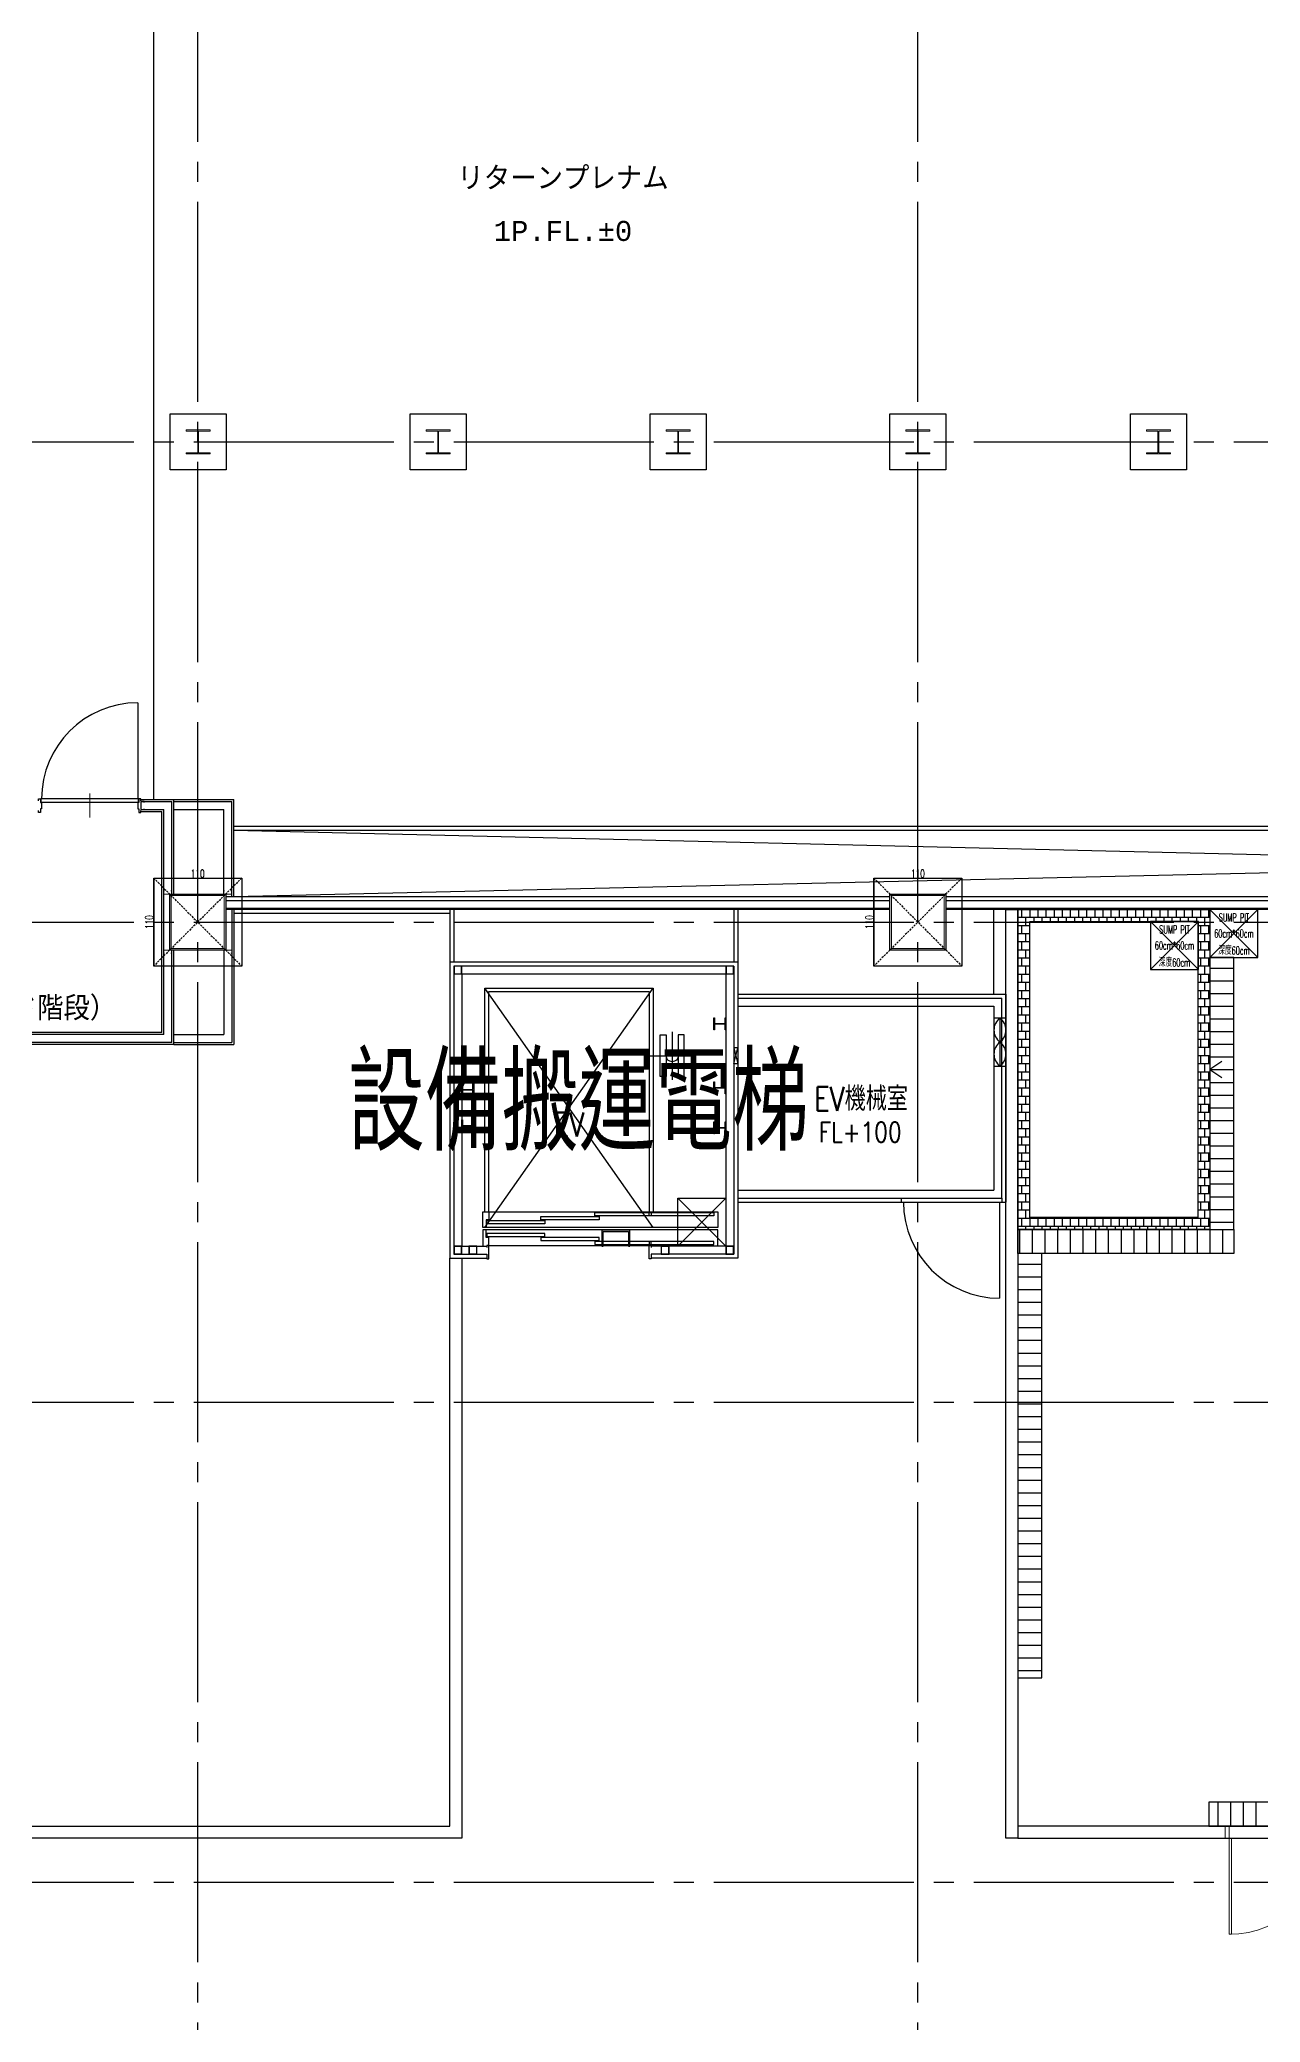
# Model space of a CAD drawing. Header units: millimetres. Extents: x -25195 to 195597, y 6477 to 112111.
# Drawn here: x 16962 to 18488, y 13775 to 16253 of the extents above; entities that cross this region are included whole.
import ezdxf
from ezdxf.enums import TextEntityAlignment as Align

# ---------------------------------------------------------------- set-up
doc = ezdxf.new("R2010")
doc.units = ezdxf.units.MM
doc.header["$LTSCALE"] = 100
doc.linetypes.add('X-N-FAB-L10$0$COL-CEN-LIN', pattern=[3.25, 2.5, -0.25, 0.25, -0.25])
doc.linetypes.add('X-N-FAB-L10$0$HIDDEN', pattern=[0.375, 0.25, -0.125])
for name, color, linetype in [('0-XREF', 7, 'Continuous'), ('X-N-FAB-L10$0$00-Dike', 8, 'Continuous'), ('X-N-FAB-L10$0$00-SUMP PIT', 8, 'Continuous'), ('X-N-FAB-L10$0$00-截流溝', 8, 'Continuous'), ('X-N-FAB-L10$0$00-門', 8, 'Continuous'), ('X-N-FAB-L10$0$08', 8, 'Continuous'), ('X-N-FAB-L10$0$200K新增範圍', 8, 'Continuous'), ('X-N-FAB-L10$0$A-WALL-IN', 8, 'Continuous'), ('X-N-FAB-L10$0$BEAM', 8, 'Continuous'), ('X-N-FAB-L10$0$BLOCK', 8, 'Continuous'), ('X-N-FAB-L10$0$CCL', 8, 'X-N-FAB-L10$0$COL-CEN-LIN'), ('X-N-FAB-L10$0$COL', 8, 'Continuous'), ('X-N-FAB-L10$0$COL-S', 8, 'Continuous'), ('X-N-FAB-L10$0$DOOR', 8, 'Continuous'), ('X-N-FAB-L10$0$EL-1', 8, 'Continuous'), ('X-N-FAB-L10$0$TXT-C', 8, 'Continuous'), ('X-N-FAB-L10$0$TXT-CODE', 8, 'Continuous'), ('X-N-FAB-L10$0$WALL-P', 8, 'Continuous')]:
    doc.layers.add(name, color=color, linetype=linetype)
doc.layers.add('X-N-FAB-L10$0$ARC', color=8, linetype='Continuous', lineweight=0)
doc.layers.add('X-N-FAB-L10$0$STEEL1', color=8, linetype='Continuous', lineweight=0)
doc.styles.add('X-N-FAB-L10$0$ATS', font='monotxt.shx', dxfattribs={"bigfont": 'BIGFONT.shx'})
doc.styles.add('X-N-FAB-L10$0$CHINA', font='simplex.shx', dxfattribs={"width": 0.75, "bigfont": 'chineset.shx'})
doc.styles.add('X-N-FAB-L10$0$DIM', font='simplex.shx', dxfattribs={"width": 0.67, "bigfont": 'chineset.shx'})
doc.styles.add('X-N-FAB-L10$0$ROMS', font='ROMANS', dxfattribs={"bigfont": 'EXTFONT'})
doc.styles.add('X-N-FAB-L10$0$STANDARD', font='SIMPLEX', dxfattribs={"bigfont": 'BIGFONT'})
doc.dimstyles.new('X-N-FAB-L10$0$JJP_005_defpoint', dxfattribs={"dimtxt": 20, "dimasz": 0.5, "dimexe": 0.5, "dimexo": 0.5, "dimgap": 0.5, "dimtad": 1, "dimdsep": 46, "dimtxsty": 'X-N-FAB-L10$0$DIM', "dimblk": 'X-N-FAB-L10$0$_None', "dimcen": 10, "dimclrd": 256, "dimclre": 256, "dimclrt": 256, "dimadec": 0, "dimazin": 0, "dimtfac": 1, "dimtix": 1, "dimtmove": 2, "dimatfit": 3, "dimldrblk": 'X-N-FAB-L10$0$_None', "dimfxl": 0.5, "dimtolj": 1, "dimtzin": 0, "dimarcsym": 0})

# ---------------------------------------------------------------- blocks, each defined once
blk = doc.blocks.new('X-N-FAB-L10$0$A$C08dda4ec')
at = {"layer": 'X-N-FAB-L10$0$COL'}
blk.add_lwpolyline([(0, 70), (70, 70), (70, 0), (0, 0)], close=True, dxfattribs=at)
at = {"layer": 'X-N-FAB-L10$0$STEEL1'}
blk.add_lwpolyline([(20, 50), (50, 50), (50, 48.5), (35.5, 48.5), (35.5, 21.5), (50, 21.5), (50, 20), (20, 20), (20, 21.5), (34.5, 21.5), (34.5, 48.5), (20, 48.5)], close=True, dxfattribs=at)
blk = doc.blocks.new('*D89')
at = {"layer": 'DefPoints', "lineweight": -2, "transparency": 16777216}
blk.add_line((0, 0), (110, 0), dxfattribs=at)
at = {"layer": 'DefPoints', "color": 0, "transparency": 16777216}
for p in [(0, 0), (110, 0), (110, 0)]:
    blk.add_point(p, dxfattribs=at)
at = {"layer": 'DefPoints', "transparency": 16777216, "insert": (55, 5.5), "char_height": 10, "attachment_point": 5, "style": 'X-N-FAB-L10$0$DIM'}
blk.add_mtext('\\A1;110', dxfattribs=at)
blk = doc.blocks.new('X-N-FAB-L10$0$_None')
blk = doc.blocks.new('*D90')
at = {"layer": 'DefPoints', "lineweight": -2, "transparency": 16777216}
blk.add_line((0, 0), (0, -110), dxfattribs=at)
at = {"layer": 'DefPoints', "color": 0, "transparency": 16777216}
for p in [(0, 0), (0, -110), (0, -110)]:
    blk.add_point(p, dxfattribs=at)
at = {"layer": 'DefPoints', "transparency": 16777216, "insert": (-5.5, -55), "char_height": 10, "attachment_point": 5, "rotation": 90, "style": 'X-N-FAB-L10$0$DIM'}
blk.add_mtext('\\A1;110', dxfattribs=at)
blk = doc.blocks.new('X-N-FAB-L10$0$A$C5b9bb6f0')
at = {"layer": 'X-N-FAB-L10$0$08'}
for p, q in [((19774.1, 6467), (19774.1, 7799)), ((19874.1, 6434), (22349.1, 6434)), ((19874.1, 6429), (23374.1, 6346)), ((19874.1, 6346), (23484.1, 6429)), ((19874.1, 6429), (22349.1, 6429))]:
    blk.add_line(p, q, dxfattribs=at)
at = {"layer": 'X-N-FAB-L10$0$ARC', "linetype": 'Continuous'}
for p, q in [((19694.1, 6474.5), (19694.1, 6444.5)), ((20834.1, 5969), (20834.1, 5969))]:
    blk.add_line(p, q, dxfattribs=at)
at = {"layer": 'X-N-FAB-L10$0$ARC'}
for points in [[(19774.1, 6259), (19884.1, 6259), (19884.1, 6369), (19774.1, 6369)], [(20674.1, 6259), (20784.1, 6259), (20784.1, 6369), (20674.1, 6369)], [(19794.1, 6279), (19794.1, 6349), (19864.1, 6349), (19864.1, 6279)], [(19796.1, 6281), (19796.1, 6347), (19862.1, 6347), (19862.1, 6281)], [(20694.1, 6279), (20694.1, 6349), (20764.1, 6349), (20764.1, 6279)], [(20696.1, 6281), (20696.1, 6347), (20762.1, 6347), (20762.1, 6281)], [(20149.1, 6259), (20149.1, 6249), (20159.1, 6249), (20159.1, 6259)], [(20489.1, 6259), (20489.1, 6249), (20499.1, 6249), (20499.1, 6259)]]:
    blk.add_lwpolyline(points, close=True, dxfattribs=at)
for points in [[(19787.6, 6353), (19786.6, 6353), (19786.6, 6349), (19796.6, 6349), (19796.6, 6353), (19795.6, 6353)], [(19862.6, 6353), (19861.6, 6353), (19861.6, 6349), (19871.6, 6349), (19871.6, 6353), (19870.6, 6353)], [(19868.1, 6340), (19868.1, 6341), (19864.1, 6341), (19864.1, 6331), (19868.1, 6331), (19868.1, 6332)], [(20690.1, 6340), (20690.1, 6341), (20694.1, 6341), (20694.1, 6331), (20690.1, 6331), (20690.1, 6332)], [(20768.1, 6340), (20768.1, 6341), (20764.1, 6341), (20764.1, 6331), (20768.1, 6331), (20768.1, 6332)], [(19787.6, 6275), (19786.6, 6275), (19786.6, 6279), (19796.6, 6279), (19796.6, 6275), (19795.6, 6275)], [(19862.6, 6275), (19861.6, 6275), (19861.6, 6279), (19871.6, 6279), (19871.6, 6275), (19870.6, 6275)]]:
    blk.add_lwpolyline(points, dxfattribs=at)
at = {"layer": 'X-N-FAB-L10$0$DOOR'}
for p, q in [((19754.1, 6588), (19754.1, 6468)), ((20708.1, 5969), (20708.1, 5964)), ((20708.1, 5969), (20834.1, 5969)), ((20708.1, 5964), (20834.1, 5964)), ((20831.1, 5964), (20831.1, 5844)), ((20834.1, 5969), (20834.1, 5964))]:
    blk.add_line(p, q, dxfattribs=at)
for points in [[(19630.1, 6465.5), (19630.1, 6468), (19632.6, 6468), (19632.6, 6463.5), (19634.1, 6463.5), (19634.1, 6455.5), (19632.6, 6455.5), (19632.6, 6451), (19630.1, 6451), (19630.1, 6453.5)], [(19758.1, 6465.5), (19758.1, 6468), (19755.6, 6468), (19755.6, 6463.5), (19754.1, 6463.5), (19754.1, 6455.5), (19755.6, 6455.5), (19755.6, 6451), (19758.1, 6451), (19758.1, 6453.5)]]:
    blk.add_lwpolyline(points, dxfattribs=at)
blk.add_lwpolyline([(19755.1, 6468), (19633.1, 6468), (19633.1, 6464), (19755.1, 6464)], close=True, dxfattribs=at)
for centre, start, end in [((19754.1, 6468), 90, 180), ((20831.1, 5964), 180, 270)]:
    blk.add_arc(centre, 120, start, end, dxfattribs=at)
at = {"layer": 'X-N-FAB-L10$0$EL-1'}
for p, q in [((20489.1, 6249), (20489.1, 5909)), ((20188.1, 5932.5), (20398.1, 6231.3)), ((20398.1, 5932.5), (20188.1, 6231.3)), ((20422.1, 6176.9), (20422.1, 6116.9)), ((20392.1, 6146.9), (20452.1, 6146.9)), ((20429.1, 5969), (20489.1, 5909)), ((20429.1, 5909), (20489.1, 5969))]:
    blk.add_line(p, q, dxfattribs=at)
for points in [[(20188.1, 5952), (20188.1, 6231.3), (20398.1, 6231.3), (20398.1, 5952)], [(20193.1, 5952), (20193.1, 6227.1), (20393.1, 6227.1), (20393.1, 5952)]]:
    blk.add_lwpolyline(points, dxfattribs=at)
for points in [[(20414.6, 6120.9), (20407.1, 6120.9), (20407.1, 6172.9), (20414.6, 6172.9)], [(20429.6, 6120.9), (20437.1, 6120.9), (20437.1, 6172.9), (20429.6, 6172.9)], [(20489.1, 5909), (20429.1, 5909), (20429.1, 5969), (20489.1, 5969)]]:
    blk.add_lwpolyline(points, close=True, dxfattribs=at)
blk.add_circle((20422.1, 6146.9), 7.5, dxfattribs=at)
at = {"layer": 'X-N-FAB-L10$0$WALL-P'}
for p, q in [((19758.1, 6467), (19799.1, 6467)), ((19799.1, 6349), (19799.1, 6467)), ((19799.1, 6467), (19874.1, 6467)), ((19874.1, 6346), (19874.1, 6467)), ((19758.1, 6464.5), (19796.6, 6464.5)), ((19758.1, 6454.5), (19786.6, 6454.5)), ((19758.1, 6452), (19784.1, 6452)), ((19784.1, 6176), (19784.1, 6452)), ((19786.6, 6314), (19786.6, 6454.5)), ((19796.6, 6349), (19796.6, 6464.5)), ((19799.1, 6464.5), (19871.6, 6464.5)), ((19799.1, 6454.5), (19861.6, 6454.5)), ((19861.6, 6349), (19861.6, 6454.5)), ((19871.6, 6346), (19871.6, 6464.5)), ((19864.1, 6346), (20694.1, 6346)), ((20764.1, 6346), (21594.1, 6346)), ((19864.1, 6341), (20694.1, 6341)), ((20694.1, 6331), (19864.1, 6331)), ((20694.1, 6329.8), (19864.1, 6329.8)), ((19871.6, 6329.8), (19871.6, 6163.5)), ((19874.1, 6329.8), (19874.1, 6161)), ((20144.1, 6324.8), (19874.1, 6324.8)), ((20144.1, 6329.8), (20144.1, 6264)), ((20149.1, 6329.8), (20149.1, 6264)), ((20499.1, 6329.8), (20499.1, 6264)), ((20504.1, 6329.8), (20504.1, 6264)), ((20764.1, 6341), (21594.1, 6341)), ((21594.1, 6331), (20764.1, 6331)), ((21594.1, 6329.8), (20764.1, 6329.8)), ((19786.6, 6173.5), (19786.6, 6314)), ((19796.6, 6163.5), (19796.6, 6279)), ((19799.1, 6161), (19799.1, 6279)), ((19861.6, 6279), (19861.6, 6173.5)), ((20504.1, 6264), (20144.1, 6264)), ((20144.1, 6264), (20144.1, 5894)), ((20499.1, 6259), (20149.1, 6259)), ((20149.1, 6259), (20149.1, 5899)), ((20489.1, 6249), (20159.1, 6249)), ((20159.1, 6249), (20159.1, 5909)), ((20499.1, 6259), (20499.1, 5899)), ((20504.1, 6264), (20504.1, 5894)), ((20504.1, 6224), (20839.1, 6224)), ((20839.1, 6224), (20839.1, 5964)), ((20504.1, 6219), (20834.1, 6219)), ((20504.1, 6209), (20824.1, 6209)), ((20824.1, 6209), (20824.1, 5979)), ((20834.1, 5969), (20834.1, 6219)), ((19786.6, 6173.5), (19206.6, 6173.5)), ((19784.1, 6176), (19209.1, 6176)), ((19799.1, 6173.5), (19861.6, 6173.5)), ((20831.6, 6194), (20831.6, 6134)), ((19799.1, 6161), (19194.1, 6161)), ((19796.6, 6163.5), (19196.6, 6163.5)), ((19799.1, 6163.5), (19871.6, 6163.5)), ((19799.1, 6161), (19874.1, 6161)), ((20504.1, 5979), (20824.1, 5979)), ((20504.1, 5969), (20708.1, 5969)), ((20504.1, 5964), (20708.1, 5964)), ((20834.1, 5964), (20839.1, 5964)), ((20149.1, 5899), (20190.6, 5899)), ((20159.1, 5909), (20190.6, 5909)), ((20193.1, 5910), (20190.6, 5910)), ((20190.6, 5910), (20190.6, 5907.5)), ((20190.6, 5899), (20190.6, 5894)), ((20193.1, 5910), (20393.1, 5910)), ((20193.1, 5893), (20193.1, 5910)), ((20393.1, 5893), (20393.1, 5910)), ((20393.1, 5910), (20395.6, 5910)), ((20395.6, 5910), (20395.6, 5907.5)), ((20489.1, 5909), (20395.6, 5909)), ((20395.6, 5899), (20395.6, 5894)), ((20499.1, 5899), (20395.6, 5899)), ((20144.1, 5894), (20190.6, 5894)), ((20190.6, 5895.5), (20190.6, 5893)), ((20190.6, 5893), (20193.1, 5893)), ((20395.6, 5893), (20393.1, 5893)), ((20395.6, 5895.5), (20395.6, 5893)), ((20504.1, 5894), (20395.6, 5894))]:
    blk.add_line(p, q, dxfattribs=at)
for points in [[(19762.1, 6463.5), (19762.1, 6464.5), (19758.1, 6464.5), (19758.1, 6454.5), (19762.1, 6454.5), (19762.1, 6455.5)], [(20824.1, 6224), (20824.1, 6329.8)], [(20839.1, 6224), (20839.1, 6329.8)], [(20499.1, 6136.9), (20504.1, 6156.9), (20499.1, 6156.9), (20504.1, 6136.9), (20499.1, 6136.9)], [(20193.1, 5952), (20193.1, 5942), (20189.6, 5942), (20189.6, 5932.5)], [(20479.1, 5909), (20479.1, 5929.5), (20185.6, 5929.5), (20185.6, 5909)], [(20193.1, 5910), (20193.1, 5920), (20189.6, 5920), (20189.6, 5929.5)]]:
    blk.add_lwpolyline(points, dxfattribs=at)
for points in [[(20149.4, 6258.7), (20149.4, 6249.4), (20158.8, 6249.4), (20158.8, 6258.7)], [(20489.4, 6258.7), (20489.4, 6249.4), (20498.8, 6249.4), (20498.8, 6258.7)], [(20474.1, 6179.4), (20474.1, 6194.4), (20475.1, 6194.4), (20475.1, 6187.3), (20488.1, 6187.3), (20488.1, 6194.4), (20489.1, 6194.4), (20489.1, 6179.4), (20488.1, 6179.4), (20488.1, 6186.6), (20475.1, 6186.6), (20475.1, 6179.4)], [(20839.1, 6194), (20824.1, 6194), (20824.1, 6134), (20839.1, 6134)], [(20159.1, 6096.9), (20159.1, 6111.9), (20160.1, 6111.9), (20160.1, 6104.8), (20173.1, 6104.8), (20173.1, 6111.9), (20174.1, 6111.9), (20174.1, 6096.9), (20173.1, 6096.9), (20173.1, 6104.1), (20160.1, 6104.1), (20160.1, 6096.9)], [(20474.1, 6099.4), (20474.1, 6114.4), (20475.1, 6114.4), (20475.1, 6107.3), (20488.1, 6107.3), (20488.1, 6114.4), (20489.1, 6114.4), (20489.1, 6099.4), (20488.1, 6099.4), (20488.1, 6106.6), (20475.1, 6106.6), (20475.1, 6099.4)], [(20159.1, 6051.9), (20159.1, 6066.9), (20160.1, 6066.9), (20160.1, 6059.8), (20173.1, 6059.8), (20173.1, 6066.9), (20174.1, 6066.9), (20174.1, 6051.9), (20173.1, 6051.9), (20173.1, 6059.1), (20160.1, 6059.1), (20160.1, 6051.9)], [(20474.1, 6049.4), (20474.1, 6064.4), (20475.1, 6064.4), (20475.1, 6057.3), (20488.1, 6057.3), (20488.1, 6064.4), (20489.1, 6064.4), (20489.1, 6049.4), (20488.1, 6049.4), (20488.1, 6056.6), (20475.1, 6056.6), (20475.1, 6049.4)], [(20185.6, 5952), (20479.1, 5952), (20479.1, 5932.5), (20185.6, 5932.5)], [(20395.6, 5947), (20325.6, 5947), (20325.6, 5951), (20395.6, 5951)], [(20393.1, 5951), (20474.1, 5951), (20474.1, 5947), (20393.1, 5947)], [(20263.1, 5937), (20190.6, 5937), (20190.6, 5941), (20263.1, 5941)], [(20263.1, 5925), (20190.6, 5925), (20190.6, 5921), (20263.1, 5921)], [(20330.6, 5942), (20258.1, 5942), (20258.1, 5946), (20330.6, 5946)], [(20369.1, 5909), (20369.1, 5929), (20334.1, 5929), (20334.1, 5909), (20335.7, 5909), (20335.7, 5927.4), (20367.5, 5927.4), (20367.5, 5909)], [(20149.1, 5909), (20149.1, 5899), (20159.1, 5899), (20159.1, 5909)], [(20149.4, 5908.7), (20149.4, 5899.4), (20158.8, 5899.4), (20158.8, 5908.7)], [(20168.1, 5909), (20168.1, 5899), (20178.1, 5899), (20178.1, 5909)], [(20168.4, 5908.7), (20168.4, 5899.4), (20177.8, 5899.4), (20177.8, 5908.7)], [(20330.6, 5920), (20258.1, 5920), (20258.1, 5916), (20330.6, 5916)], [(20395.6, 5915), (20325.6, 5915), (20325.6, 5911), (20395.6, 5911)], [(20393.1, 5911), (20474.1, 5911), (20474.1, 5915), (20393.1, 5915)], [(20408.1, 5909), (20408.1, 5899), (20418.1, 5899), (20418.1, 5909)], [(20408.4, 5908.7), (20408.4, 5899.4), (20417.8, 5899.4), (20417.8, 5908.7)], [(20489.1, 5909), (20489.1, 5899), (20499.1, 5899), (20499.1, 5909)], [(20489.4, 5908.7), (20489.4, 5899.4), (20498.8, 5899.4), (20498.8, 5908.7)]]:
    blk.add_lwpolyline(points, close=True, dxfattribs=at)
for centre, start, end in [((20842.9, 6179), 126.8699, 233.1301), ((20820.4, 6179), 306.8699, 53.1301), ((20842.9, 6149), 126.8699, 233.1301), ((20820.4, 6149), 306.8699, 53.1301)]:
    blk.add_arc(centre, 18.8, start, end, dxfattribs=at)
at = {"layer": 'X-N-FAB-L10$0$08', "style": 'X-N-FAB-L10$0$ATS'}
blk.add_text('リターンプレナム', height=30, dxfattribs=at).set_placement((20285.6, 7243.5), align=Align.MIDDLE_CENTER)
at = {"layer": 'X-N-FAB-L10$0$ARC', "style": 'X-N-FAB-L10$0$ATS'}
for s, height, p in [('1P.FL.±0', 25, (20285.6, 7177.7)), ('（クリーングレ－ド階段）', 30, (19529.4, 6206.3))]:
    blk.add_text(s, height=height, dxfattribs=at).set_placement(p, align=Align.MIDDLE_CENTER)
at = {"layer": 'X-N-FAB-L10$0$ARC', "style": 'X-N-FAB-L10$0$ROMS', "width": 0.8}
for s, height, p in [('EV機械室', 30, (20658.1, 6093.3)), ('FL+100', 25, (20657, 6051.5))]:
    blk.add_text(s, height=height, dxfattribs=at).set_placement(p, align=Align.MIDDLE_CENTER)
at = {"layer": 'X-N-FAB-L10$0$EL-1', "style": 'X-N-FAB-L10$0$ROMS', "width": 0.8}
blk.add_text('EV', height=30, dxfattribs=at).set_placement((20293.1, 6061.2), align=Align.MIDDLE_CENTER)
blk = doc.blocks.new('X-N-FAB-L10$0$SUMP PIT')
at = {"layer": 'X-N-FAB-L10$0$08'}
for p, q in [((-30, 30), (30, -30)), ((-30, -30), (30, 30))]:
    blk.add_line(p, q, dxfattribs=at)
blk.add_lwpolyline([(-30, -30), (30, -30), (30, 30), (-30, 30)], close=True, dxfattribs=at)
at = {"layer": 'X-N-FAB-L10$0$TXT-C', "style": 'X-N-FAB-L10$0$STANDARD', "width": 0.6}
for s, p in [('SUMP PIT', (0, 20)), ('60cm*60cm', (0, 0)), ('深度60cm', (0, -20))]:
    blk.add_text(s, height=10, dxfattribs=at).set_placement(p, align=Align.MIDDLE)
blk = doc.blocks.new('X-N-FAB-L10$0$A$C1988aaf9')
at = {"layer": 'X-N-FAB-L10$0$00-Dike'}
h = blk.add_hatch(dxfattribs=at)
h.set_pattern_fill('AR-B88', color=256, scale=0.05, angle=360)
h.set_pattern_definition([(360, (5175, -8435.45), (5e-15, 10.16), []), (90, (5175, -8435.45), (-5.08, 10.16), [10.16, -10.16])])
h.paths.add_polyline_path([(14525, 3615.7), (14765, 3615.7), (14765, 3215.7), (14525, 3215.7)])
h.paths.add_polyline_path([(14540, 3600.7), (14750, 3600.7), (14750, 3230.7), (14540, 3230.7)], flags=16)
at = {"layer": 'X-N-FAB-L10$0$00-截流溝'}
h = blk.add_hatch(dxfattribs=at)
h.set_pattern_fill('ANSI31', color=256, scale=5, angle=-45)
h.set_pattern_definition([(360, (1940, 16727.673), (6e-15, 15.875), [])])
h.paths.add_polyline_path([(14765, 3555.7), (14765, 3215.7), (14795, 3215.7), (14795, 3555.7)])
h = blk.add_hatch(dxfattribs=at)
h.set_pattern_fill('ANSI31', color=256, scale=5, angle=45)
h.set_pattern_definition([(90, (-767.5, -9639.25), (-15.875, 3e-15), [])])
h.paths.add_polyline_path([(14795, 3185.7), (14525, 3185.7), (14525, 3215.7), (14795, 3215.7)])
h = blk.add_hatch(dxfattribs=at)
h.set_pattern_fill('ANSI31', color=256, scale=5, angle=-45)
h.set_pattern_definition([(360, (1700, 16357.673), (6e-15, 15.875), [])])
h.paths.add_polyline_path([(14525, 3185.7), (14525, 2655.7), (14555, 2655.7), (14555, 3185.7)])
h = blk.add_hatch(dxfattribs=at)
h.set_pattern_fill('ANSI31', color=256, scale=5, angle=45)
h.set_pattern_definition([(90, (131.25, -10355), (-15.875, 3e-15), [])])
h.paths.add_polyline_path([(14763.7, 2470), (15053.8, 2470), (15053.8, 2500), (14763.7, 2500)])
at = {"layer": 'X-N-FAB-L10$0$00-Dike'}
for points in [[(14525, 3615.7), (14765, 3615.7), (14765, 3215.7), (14525, 3215.7)], [(14540, 3600.7), (14750, 3600.7), (14750, 3230.7), (14540, 3230.7)]]:
    blk.add_lwpolyline(points, close=True, dxfattribs=at)
blk.add_lwpolyline([(14780, 3425.7), (14765, 3415.7), (14780, 3405.7)], dxfattribs=at)
at = {"layer": 'X-N-FAB-L10$0$00-截流溝'}
for points in [[(14765, 3555.7), (14765, 3215.7), (14795, 3215.7), (14795, 3555.7)], [(14795, 3185.7), (14525, 3185.7), (14525, 3215.7), (14795, 3215.7)], [(14525, 3185.7), (14525, 2655.7), (14555, 2655.7), (14555, 3185.7)], [(14763.7, 2470), (15053.8, 2470), (15053.8, 2500), (14763.7, 2500)]]:
    blk.add_lwpolyline(points, close=True, dxfattribs=at)
at = {"layer": 'X-N-FAB-L10$0$00-門', "lineweight": 0}
for p, q in [((14783.8, 2455), (14783.8, 2470)), ((14783.8, 2470), (14788.8, 2470)), ((14788.8, 2455), (14783.8, 2455)), ((14788.8, 2470), (14788.8, 2455)), ((14788.8, 2335), (14788.8, 2455)), ((14788.8, 2455), (14791.8, 2455)), ((14791.8, 2455), (14791.8, 2335)), ((14791.8, 2335), (14788.8, 2335))]:
    blk.add_line(p, q, dxfattribs=at)
blk.add_arc((14788.8, 2455), 120, 270, 0, dxfattribs=at)
at = {"layer": 'X-N-FAB-L10$0$A-WALL-IN'}
for points in [[(14510, 3615.7), (14525, 3615.7), (14525, 2455), (14510, 2455)], [(14525, 2455), (15292.5, 2455), (15292.5, 2470), (14525, 2470)]]:
    blk.add_lwpolyline(points, close=True, dxfattribs=at)
at = {"layer": 'X-N-FAB-L10$0$00-SUMP PIT'}
for p in [(14720.7, 3570.7), (14795, 3585.7)]:
    blk.add_blockref('X-N-FAB-L10$0$SUMP PIT', p, dxfattribs=at)
blk = doc.blocks.new('X-N-FAB-L10$0$A$C969652c4')
at = {"layer": 'X-N-FAB-L10$0$A-WALL-IN'}
for points in [[(15585, 3355), (15585, 2630), (7155, 2630)], [(7155, 2645), (15570, 2645), (15570, 3355)]]:
    blk.add_lwpolyline(points, dxfattribs=at)
blk.add_lwpolyline([(15585, 3195), (15585, 3195)], close=True, dxfattribs=at)
at = {"layer": 'X-N-FAB-L10$0$200K新增範圍'}
blk.add_blockref('X-N-FAB-L10$0$A$C1988aaf9', (1755, 175), dxfattribs=at)
blk = doc.blocks.new('*U88')
at = {"layer": 'DefPoints', "linetype": 'X-N-FAB-L10$0$HIDDEN', "ltscale": 0.1}
for p, q in [((110, 0), (0, -110)), ((0, 0), (110, -110))]:
    blk.add_line(p, q, dxfattribs=at)
at = {"layer": 'X-N-FAB-L10$0$COL', "ltscale": 0.1}
blk.add_lwpolyline([(0, 0), (110, 0), (110, -110), (0, -110)], close=True, dxfattribs=at)
at = {"layer": 'DefPoints'}
dim = blk.add_linear_dim(base=(0, -110), p1=(0, 0), p2=(0, -110), angle=90, dimstyle='X-N-FAB-L10$0$JJP_005_defpoint', override={"dimtxt": 10}, dxfattribs=at)
dim.commit()
dim.dimension.update_dxf_attribs({"geometry": '*D90', "text_midpoint": (-5.5, -55)})
dim = blk.add_linear_dim(base=(110, 0), p1=(0, 0), p2=(110, 0), dimstyle='X-N-FAB-L10$0$JJP_005_defpoint', override={"dimtxt": 10}, dxfattribs=at)
dim.commit()
dim.dimension.update_dxf_attribs({"geometry": '*D89', "text_midpoint": (55, 5.5)})
blk = doc.blocks.new('X-N-FAB-L10$0$A$C467ba2ca')
at = {"layer": 'X-N-FAB-L10$0$CCL'}
for p, q in [((-9850, 0), (-9850, 9160)), ((-8950, 0), (-8950, 9160)), ((-27730, 5150), (360, 5150)), ((-27730, 4550), (360, 4550)), ((-27730, 3950), (360, 3950)), ((-27730, 3350), (360, 3350))]:
    blk.add_line(p, q, dxfattribs=at)
at = {"layer": 'X-N-FAB-L10$0$COL-S'}
for points in [[(-9885, 4585), (-9815, 4585), (-9815, 4515), (-9885, 4515)], [(-8985, 4585), (-8915, 4585), (-8915, 4515), (-8985, 4515)]]:
    blk.add_lwpolyline(points, close=True, dxfattribs=at)
at = {"layer": 'X-N-FAB-L10$0$BEAM'}
for p in [(-9905, 4605), (-9005, 4605)]:
    blk.add_blockref('*U88', p, dxfattribs=at)
at = {"layer": 'X-N-FAB-L10$0$COL'}
for p in [(-9884.5, 5115), (-9584.5, 5115), (-9284.5, 5115), (-8985, 5115), (-8684.5, 5115)]:
    blk.add_blockref('X-N-FAB-L10$0$A$C08dda4ec', p, dxfattribs=at)
blk = doc.blocks.new('X-N-FAB-L10')
at = {"layer": 'X-N-FAB-L10$0$COL-S'}
for points in [[(17125, 15185), (17195, 15185), (17195, 15115), (17125, 15115)], [(18025, 15185), (18095, 15185), (18095, 15115), (18025, 15115)]]:
    blk.add_lwpolyline(points, close=True, dxfattribs=at)
for name, p in [('X-N-FAB-L10$0$A$C5b9bb6f0', (-2669.1, 8836)), ('X-N-FAB-L10$0$A$C969652c4', (1905, 11375))]:
    blk.add_blockref(name, p)
at = {"layer": 'X-N-FAB-L10$0$BEAM'}
for p in [(17105, 15205), (18005, 15205)]:
    blk.add_blockref('*U88', p, dxfattribs=at)
at = {"layer": 'X-N-FAB-L10$0$BLOCK'}
blk.add_blockref('X-N-FAB-L10$0$A$C467ba2ca', (27010, 10600), dxfattribs=at)
at = {"layer": 'X-N-FAB-L10$0$COL'}
for p in [(17125.5, 15715), (17425.5, 15715), (17725.5, 15715), (18025, 15715), (18325.5, 15715)]:
    blk.add_blockref('X-N-FAB-L10$0$A$C08dda4ec', p, dxfattribs=at)
at = {"layer": 'X-N-FAB-L10$0$TXT-CODE', "style": 'X-N-FAB-L10$0$CHINA', "width": 0.8}
blk.add_text('設備搬運電梯', height=120, dxfattribs=at).set_placement((17635.9, 14924.2), align=Align.MIDDLE_CENTER)

msp = doc.modelspace()

# ---------------------------------------------------------------- block references
at = {"layer": '0-XREF'}
msp.add_blockref('X-N-FAB-L10', (0, 0), dxfattribs=at)

doc.saveas('drawing.dxf')
